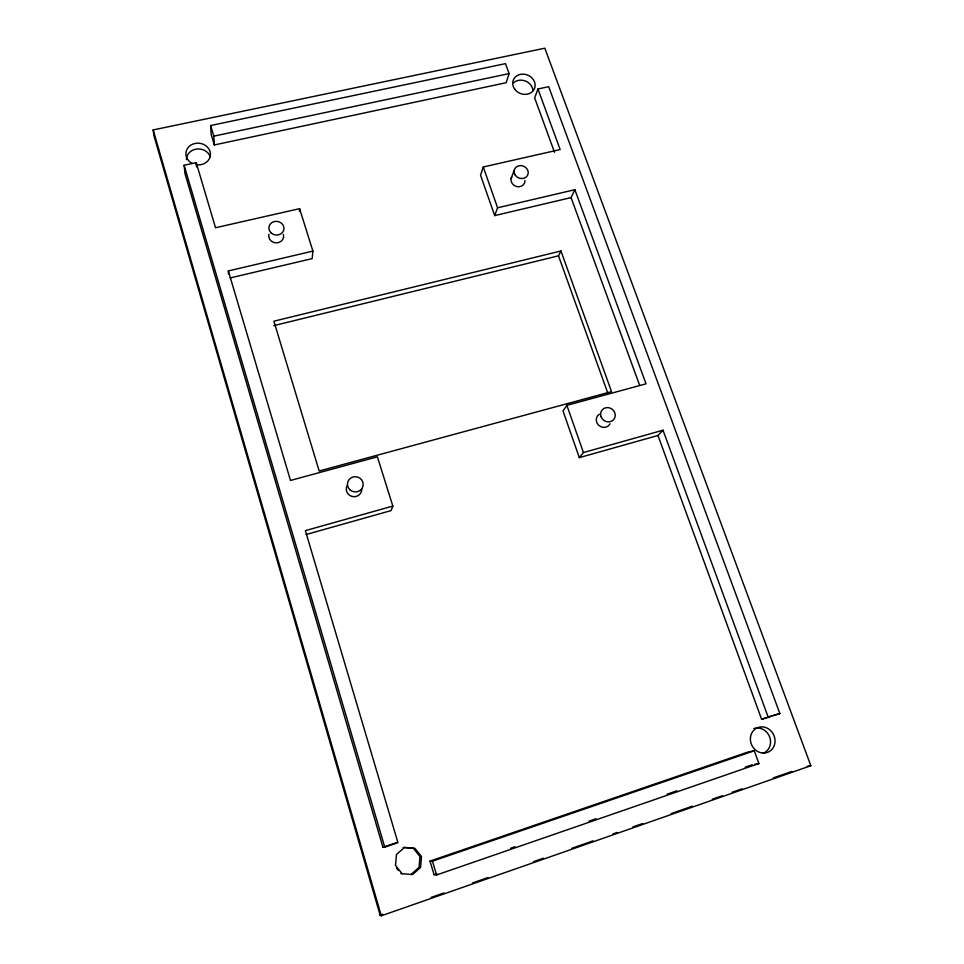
<?xml version="1.0" encoding="UTF-8"?>
<svg xmlns="http://www.w3.org/2000/svg" width="964" height="964" viewBox="0 0 964 964"><rect width="100%" height="100%" fill="white"/><g stroke="black" fill="none" stroke-linecap="round" stroke-linejoin="round"><path stroke-width="1.45" d="M299.406 211.321L299.587 208.67L215.526 227.745L196.21 162.639L184.124 165.254L185.016 173.785L382.961 847.248L384.757 847.139L397.951 842.681L305.383 530.622L392.83 506.076L377.394 456.828L290.489 480.446L228.335 270.932L312.89 251.11L299.587 208.67M312.89 251.11L312.179 258.617L230.155 277.945M509.1 73.601L506.148 82.711L214.333 144.949L211.176 134.466L210.622 125.537L505.498 63.636L509.1 73.601L213.827 136.141L214.333 144.949M768.32 717.493L663.015 430.209L657.966 435.487L761.632 719.289L779.864 713.589L548.685 86.676L537.948 88.989L560.144 149.553L483.277 166.989L480.554 175.219L494.677 215.599L571.074 197.596L574.857 189.691L497.593 207.802L494.677 215.599M537.948 88.989L534.659 97.93L554.517 152.3M511.089 178.521L514.222 170.242M392.83 506.076L391.047 510.607L306.166 534.502M607.609 392.589L558.505 255.809L560.94 250.989L273.884 321.205L319.168 470.986L611.525 391.625L560.94 250.989M574.857 189.691L646.025 383.829L566.88 405.338L563 410.953L579.316 457.623L657.966 435.487M579.316 457.623L583.437 452.55L663.015 430.209M411.122 874.408L419.051 867.323L419.955 856.526L413.363 848.32L403.121 847.476M381.298 915.8L810.845 765.717L544.817 48.2L153.155 129.935L153.987 135.84L380.129 915.234L381.298 915.8L153.155 129.935M380.129 915.234L382.961 914.234M431.233 897.376L444.018 892.917M472.408 883L488.025 877.553M533.453 861.683L543.395 858.213M571.785 848.296L593.077 840.861M612.959 833.92L617.213 832.426M632.83 826.979L642.771 823.509M671.161 813.592L692.465 806.157M712.336 799.216L722.277 795.746M732.206 792.275L742.147 788.805M773.381 777.888L791.842 771.453M436.596 874.975L758.909 763.548L754.282 750.763L747.715 752.125L429.98 861.105L434.077 874.697L436.596 874.975L432.438 861.189L429.98 861.105M434.077 874.697L436.921 873.721M510.787 848.187L515.041 846.717M588.908 821.195L596.017 818.737M667.04 794.203L676.981 790.769M745.172 767.199L752.269 764.753M432.438 861.189L754.282 750.763M382.961 847.248L395.987 842.849M761.632 719.289L771.61 715.915M773.044 715.433L779.864 713.589M273.74 325.663L558.505 255.809M754.92 764.271L758.909 763.548M807.242 766.296L810.845 765.717M400.819 873.589L412.568 874.589L420.569 867.443L421.485 856.538L414.821 848.26L404.482 847.416L396.469 854.502L395.493 865.419L402.169 873.758M396.686 868.419L398.337 870.492M571.074 197.596L639.674 385.395M483.277 166.989L497.593 207.802M566.88 405.338L583.437 452.55M210.622 125.537L213.827 136.141M184.124 165.254L384.757 847.139M196.21 162.639L196.584 166.917M228.335 270.932L228.48 273.884M192.125 163.374A12.291 10.857 5.3 0 1 190.727 145.227A12.291 10.857 5.3 0 1 210.068 151.661A12.291 10.857 5.3 0 1 196.15 164.711M361.777 489.073A7.772 7.507 11.3 0 1 352.222 496.484A7.772 7.507 11.3 0 1 347.197 485.519M283.368 234.409A7.495 6.784 8.2 0 1 276.27 242.868A7.495 6.784 8.2 0 1 268.932 234.204M524.934 180.473A7.11 6.314 23 0 1 516.571 186.522A7.11 6.314 23 0 1 511.691 176.978M610.043 423.811A7.447 6.893 36.9 0 1 598.789 425.365A7.447 6.893 36.9 0 1 599.367 414.183M186.45 159.578A12.183 10.785 5.2 0 1 196.921 149.01A12.183 10.785 5.2 0 1 210.357 157.048M513.511 82.82A11.339 9.845 21.9 0 1 525.464 81.036A11.339 9.845 21.9 0 1 532.971 90.52M753.836 728.543A13.219 12.026 64.7 0 1 769.706 737.074A13.219 12.026 64.7 0 1 762.849 753.366M750.486 737.135A13.327 12.122 64.5 0 0 767.284 752.474A13.327 12.122 64.5 0 0 770.356 730.302A13.327 12.122 64.5 0 0 750.486 737.135M514.595 89.037A11.423 9.905 21.9 0 0 533.996 89.604A11.423 9.905 21.9 0 0 523.175 74.132A11.423 9.905 21.9 0 0 514.595 89.037M349.932 489.772A7.881 7.591 11.6 0 0 362.982 486.157A7.881 7.591 11.6 0 0 353.053 476.987A7.881 7.591 11.6 0 0 349.932 489.772M271.161 232.975A7.591 6.856 8.3 0 0 283.778 230.059A7.591 6.856 8.3 0 0 274.366 221.527A7.591 6.856 8.3 0 0 271.161 232.975M515.27 175.207A7.194 6.374 23 0 0 527.501 175.46A7.194 6.374 23 0 0 520.693 165.567A7.194 6.374 23 0 0 515.27 175.207M601.03 416.665A7.543 6.965 36.8 0 0 613.538 419.786A7.543 6.965 36.8 0 0 609.236 407.796A7.543 6.965 36.8 0 0 601.03 416.665"/></g></svg>
